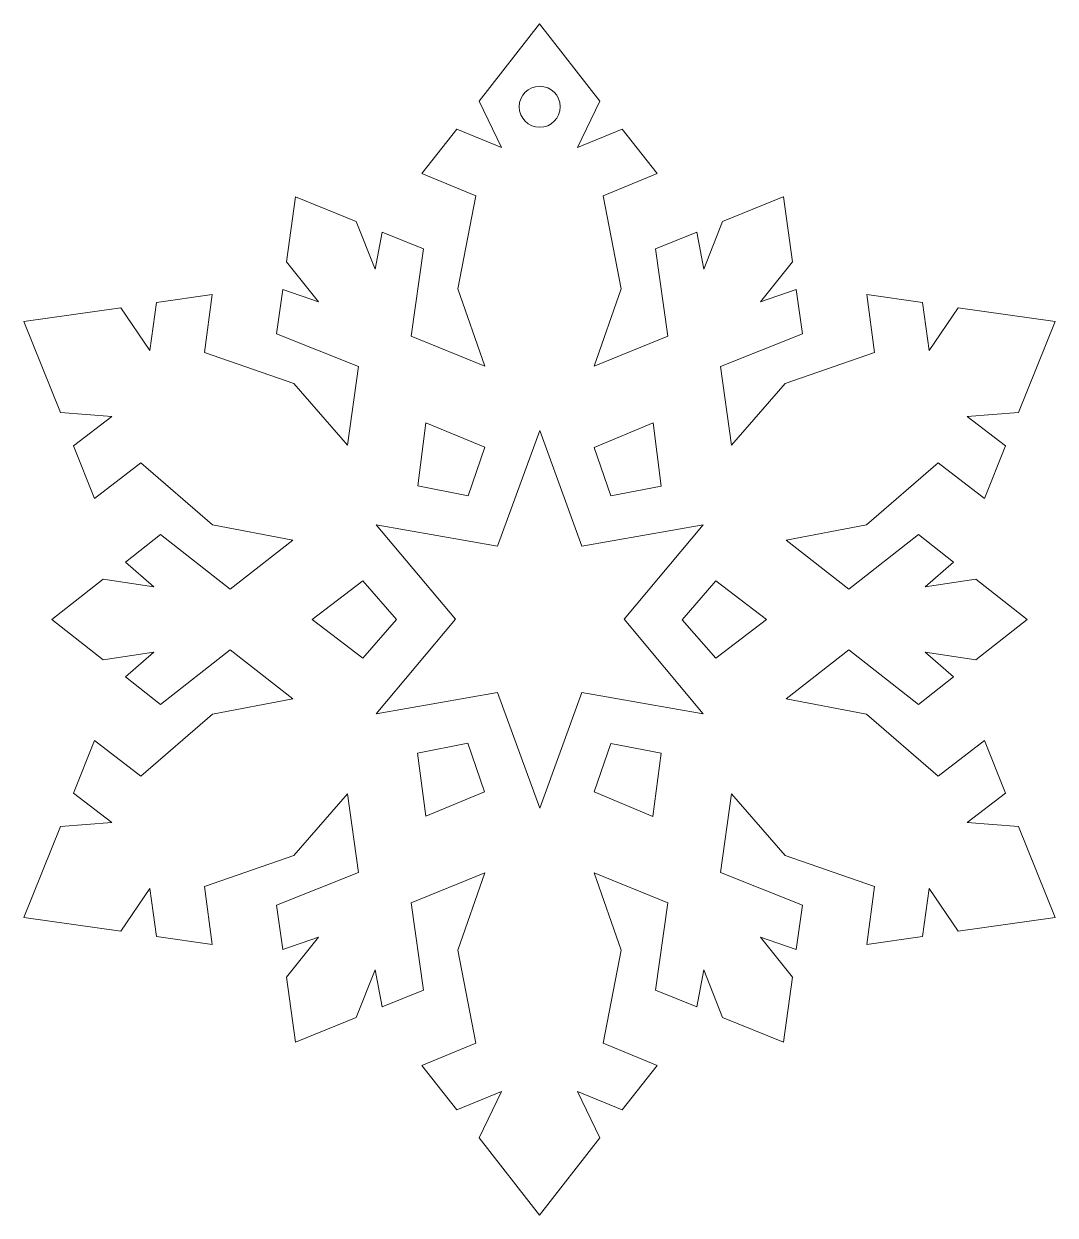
# Model space of a CAD drawing. Header units: millimetres. Extents: x -103 to 102, y -103 to 103.
# Drawn here: x 4.61 to 33.19, y -102.27 to -69.27 of the extents above; entities that cross this region are included whole.
import ezdxf

# ---------------------------------------------------------------- set-up
doc = ezdxf.new("R2010")
doc.units = ezdxf.units.MM
doc.header["$MEASUREMENT"] = 0
doc.layers.add('layer 1', color=7, linetype='Continuous')

msp = doc.modelspace()

# ---------------------------------------------------------------- linework, layer by layer
at = {"layer": 'layer 1', "color": 114, "lineweight": 9}
for points, knots in [([(33.185, -94.0188), (33.185, -94.0188), (33.185, -94.0188), (33.185, -94.0188), (33.185, -94.0188), (33.185, -94.0188), (30.4968, -94.3989), (30.4968, -94.3989), (30.4968, -94.3989), (30.4968, -94.3989), (29.6934, -93.2221), (29.6934, -93.2221), (29.6934, -93.2221), (29.6934, -93.2221), (29.5123, -94.5452), (29.5123, -94.5452), (29.5123, -94.5452), (29.5123, -94.5452), (27.9654, -94.7698), (27.9654, -94.7698), (27.9654, -94.7698), (27.9654, -94.7698), (28.176, -93.1642), (28.176, -93.1642), (28.176, -93.1642), (28.176, -93.1642), (25.7011, -92.3075), (25.7011, -92.3075), (25.7011, -92.3075), (25.7011, -92.3075), (24.216, -90.5946), (24.216, -90.5946), (24.216, -90.5946), (24.216, -90.5946), (23.9146, -92.7735), (23.9146, -92.7735), (23.9146, -92.7735), (23.9146, -92.7735), (26.1799, -93.6855), (26.1799, -93.6855), (26.1799, -93.6855), (26.1799, -93.6855), (26.0096, -94.9097), (26.0096, -94.9097), (26.0096, -94.9097), (26.0096, -94.9097), (25.0232, -94.5684), (25.0232, -94.5684), (25.0232, -94.5684), (25.0232, -94.5684), (25.9068, -95.6774), (25.9068, -95.6774), (25.9068, -95.6774), (25.9068, -95.6774), (25.6539, -97.473), (25.6539, -97.473), (25.6539, -97.473), (25.6539, -97.473), (25.6543, -97.4745), (25.6543, -97.4745), (25.6543, -97.4745), (25.6543, -97.4745), (25.6537, -97.4743), (25.6537, -97.4743), (25.6537, -97.4743), (25.6537, -97.4743), (25.6537, -97.475), (25.6537, -97.475), (25.6537, -97.475), (25.6537, -97.475), (25.6523, -97.4738), (25.6523, -97.4738), (25.6523, -97.4738), (25.6523, -97.4738), (23.971, -96.7952), (23.971, -96.7952), (23.971, -96.7952), (23.971, -96.7952), (23.4523, -95.4753), (23.4523, -95.4753), (23.4523, -95.4753), (23.4523, -95.4753), (23.2548, -96.5003), (23.2548, -96.5003), (23.2548, -96.5003), (23.2548, -96.5003), (22.1094, -96.0356), (22.1094, -96.0356), (22.1094, -96.0356), (22.1094, -96.0356), (22.4523, -93.6178), (22.4523, -93.6178), (22.4523, -93.6178), (22.4523, -93.6178), (20.4144, -92.7894), (20.4144, -92.7894), (20.4144, -92.7894), (20.4144, -92.7894), (21.1554, -94.9319), (21.1554, -94.9319), (21.1554, -94.9319), (21.1554, -94.9319), (20.6599, -97.5036), (20.6599, -97.5036), (20.6599, -97.5036), (20.6599, -97.5036), (22.1556, -98.1242), (22.1556, -98.1242), (22.1556, -98.1242), (22.1556, -98.1242), (21.1878, -99.3514), (21.1878, -99.3514), (21.1878, -99.3514), (21.1878, -99.3514), (19.9513, -98.8466), (19.9513, -98.8466), (19.9513, -98.8466), (19.9513, -98.8466), (20.5689, -100.1309), (20.5689, -100.1309), (20.5689, -100.1309), (20.5689, -100.1309), (18.8955, -102.2688), (18.8955, -102.2688), (18.8955, -102.2688), (18.8955, -102.2688), (17.2222, -100.1309), (17.2222, -100.1309), (17.2222, -100.1309), (17.2222, -100.1309), (17.8396, -98.8466), (17.8396, -98.8466), (17.8396, -98.8466), (17.8396, -98.8466), (16.6032, -99.3514), (16.6032, -99.3514), (16.6032, -99.3514), (16.6032, -99.3514), (15.6352, -98.1242), (15.6352, -98.1242), (15.6352, -98.1242), (15.6352, -98.1242), (17.1311, -97.5036), (17.1311, -97.5036), (17.1311, -97.5036), (17.1311, -97.5036), (16.6357, -94.9319), (16.6357, -94.9319), (16.6357, -94.9319), (16.6357, -94.9319), (17.3766, -92.7894), (17.3766, -92.7894), (17.3766, -92.7894), (17.3766, -92.7894), (15.3388, -93.6179), (15.3388, -93.6179), (15.3388, -93.6179), (15.3388, -93.6179), (15.6817, -96.0356), (15.6817, -96.0356), (15.6817, -96.0356), (15.6817, -96.0356), (14.5362, -96.5003), (14.5362, -96.5003), (14.5362, -96.5003), (14.5362, -96.5003), (14.3387, -95.4753), (14.3387, -95.4753), (14.3387, -95.4753), (14.3387, -95.4753), (13.8199, -96.7952), (13.8199, -96.7952), (13.8199, -96.7952), (13.8199, -96.7952), (12.1385, -97.4739), (12.1385, -97.4739), (12.1385, -97.4739), (12.1385, -97.4739), (12.1373, -97.475), (12.1373, -97.475), (12.1373, -97.475), (12.1373, -97.475), (12.1373, -97.4744), (12.1373, -97.4744), (12.1373, -97.4744), (12.1373, -97.4744), (12.1368, -97.4745), (12.1368, -97.4745), (12.1368, -97.4745), (12.1368, -97.4745), (12.1371, -97.473), (12.1371, -97.473), (12.1371, -97.473), (12.1371, -97.473), (11.8842, -95.6774), (11.8842, -95.6774), (11.8842, -95.6774), (11.8842, -95.6774), (12.7679, -94.5684), (12.7679, -94.5684), (12.7679, -94.5684), (12.7679, -94.5684), (11.7814, -94.9097), (11.7814, -94.9097), (11.7814, -94.9097), (11.7814, -94.9097), (11.6111, -93.6855), (11.6111, -93.6855), (11.6111, -93.6855), (11.6111, -93.6855), (13.8763, -92.7735), (13.8763, -92.7735), (13.8763, -92.7735), (13.8763, -92.7735), (13.575, -90.5946), (13.575, -90.5946), (13.575, -90.5946), (13.575, -90.5946), (12.09, -92.3075), (12.09, -92.3075), (12.09, -92.3075), (12.09, -92.3075), (9.615, -93.1642), (9.615, -93.1642), (9.615, -93.1642), (9.615, -93.1642), (9.8254, -94.7699), (9.8254, -94.7699), (9.8254, -94.7699), (9.8254, -94.7699), (8.2788, -94.5453), (8.2788, -94.5453), (8.2788, -94.5453), (8.2788, -94.5453), (8.0977, -93.2221), (8.0977, -93.2221), (8.0977, -93.2221), (8.0977, -93.2221), (7.2941, -94.399), (7.2941, -94.399), (7.2941, -94.399), (7.2941, -94.399), (4.606, -94.0189), (4.606, -94.0189), (4.606, -94.0189), (4.606, -94.0189), (5.6208, -91.5008), (5.6208, -91.5008), (5.6208, -91.5008), (5.6208, -91.5008), (7.0418, -91.3934), (7.0418, -91.3934), (7.0418, -91.3934), (7.0418, -91.3934), (5.9865, -90.5749), (5.9865, -90.5749), (5.9865, -90.5749), (5.9865, -90.5749), (6.5654, -89.1231), (6.5654, -89.1231), (6.5654, -89.1231), (6.5654, -89.1231), (7.8506, -90.1082), (7.8506, -90.1082), (7.8506, -90.1082), (7.8506, -90.1082), (9.83, -88.3933), (9.83, -88.3933), (9.83, -88.3933), (9.83, -88.3933), (12.056, -87.9636), (12.056, -87.9636), (12.056, -87.9636), (12.056, -87.9636), (10.3196, -86.6132), (10.3196, -86.6132), (10.3196, -86.6132), (10.3196, -86.6132), (8.3972, -88.119), (8.3972, -88.119), (8.3972, -88.119), (8.3972, -88.119), (7.4222, -87.3593), (7.4222, -87.3593), (7.4222, -87.3593), (7.4222, -87.3593), (8.211, -86.6757), (8.211, -86.6757), (8.211, -86.6757), (8.211, -86.6757), (6.8087, -86.8864), (6.8087, -86.8864), (6.8087, -86.8864), (6.8087, -86.8864), (5.3801, -85.7697), (5.3801, -85.7697), (5.3801, -85.7697), (5.3801, -85.7697), (5.3786, -85.7692), (5.3786, -85.7692), (5.3786, -85.7692), (5.3786, -85.7692), (5.3791, -85.7689), (5.3791, -85.7689), (5.3791, -85.7689), (5.3791, -85.7689), (5.3786, -85.7685), (5.3786, -85.7685), (5.3786, -85.7685), (5.3786, -85.7685), (5.3801, -85.7679), (5.3801, -85.7679), (5.3801, -85.7679), (5.3801, -85.7679), (6.8087, -84.6513), (6.8087, -84.6513), (6.8087, -84.6513), (6.8087, -84.6513), (8.211, -84.8619), (8.211, -84.8619), (8.211, -84.8619), (8.211, -84.8619), (7.4222, -84.1784), (7.4222, -84.1784), (7.4222, -84.1784), (7.4222, -84.1784), (8.3972, -83.4188), (8.3972, -83.4188), (8.3972, -83.4188), (8.3972, -83.4188), (10.3196, -84.9246), (10.3196, -84.9246), (10.3196, -84.9246), (10.3196, -84.9246), (12.056, -83.5741), (12.056, -83.5741), (12.056, -83.5741), (12.056, -83.5741), (9.83, -83.1444), (9.83, -83.1444), (9.83, -83.1444), (9.83, -83.1444), (7.8506, -81.4294), (7.8506, -81.4294), (7.8506, -81.4294), (7.8506, -81.4294), (6.5654, -82.4145), (6.5654, -82.4145), (6.5654, -82.4145), (6.5654, -82.4145), (5.9865, -80.9628), (5.9865, -80.9628), (5.9865, -80.9628), (5.9865, -80.9628), (7.0418, -80.1444), (7.0418, -80.1444), (7.0418, -80.1444), (7.0418, -80.1444), (5.6208, -80.0369), (5.6208, -80.0369), (5.6208, -80.0369), (5.6208, -80.0369), (4.606, -77.5188), (4.606, -77.5188), (4.606, -77.5188), (4.606, -77.5188), (7.2941, -77.1387), (7.2941, -77.1387), (7.2941, -77.1387), (7.2941, -77.1387), (8.0977, -78.3156), (8.0977, -78.3156), (8.0977, -78.3156), (8.0977, -78.3156), (8.2788, -76.9924), (8.2788, -76.9924), (8.2788, -76.9924), (8.2788, -76.9924), (9.8254, -76.7678), (9.8254, -76.7678), (9.8254, -76.7678), (9.8254, -76.7678), (9.615, -78.3735), (9.615, -78.3735), (9.615, -78.3735), (9.615, -78.3735), (12.09, -79.2302), (12.09, -79.2302), (12.09, -79.2302), (12.09, -79.2302), (13.575, -80.9432), (13.575, -80.9432), (13.575, -80.9432), (13.575, -80.9432), (13.8763, -78.7641), (13.8763, -78.7641), (13.8763, -78.7641), (13.8763, -78.7641), (11.6111, -77.8522), (11.6111, -77.8522), (11.6111, -77.8522), (11.6111, -77.8522), (11.7814, -76.6279), (11.7814, -76.6279), (11.7814, -76.6279), (11.7814, -76.6279), (12.7679, -76.9693), (12.7679, -76.9693), (12.7679, -76.9693), (12.7679, -76.9693), (11.8842, -75.8603), (11.8842, -75.8603), (11.8842, -75.8603), (11.8842, -75.8603), (12.1371, -74.0647), (12.1371, -74.0647), (12.1371, -74.0647), (12.1371, -74.0647), (12.1368, -74.0632), (12.1368, -74.0632), (12.1368, -74.0632), (12.1368, -74.0632), (12.1373, -74.0634), (12.1373, -74.0634), (12.1373, -74.0634), (12.1373, -74.0634), (12.1373, -74.0627), (12.1373, -74.0627), (12.1373, -74.0627), (12.1373, -74.0627), (12.1386, -74.0639), (12.1386, -74.0639), (12.1386, -74.0639), (12.1386, -74.0639), (13.8199, -74.7426), (13.8199, -74.7426), (13.8199, -74.7426), (13.8199, -74.7426), (14.3387, -76.0624), (14.3387, -76.0624), (14.3387, -76.0624), (14.3387, -76.0624), (14.5362, -75.0374), (14.5362, -75.0374), (14.5362, -75.0374), (14.5362, -75.0374), (15.6817, -75.5021), (15.6817, -75.5021), (15.6817, -75.5021), (15.6817, -75.5021), (15.3387, -77.9198), (15.3387, -77.9198), (15.3387, -77.9198), (15.3387, -77.9198), (17.3765, -78.7484), (17.3765, -78.7484), (17.3765, -78.7484), (17.3765, -78.7484), (16.6356, -76.6058), (16.6356, -76.6058), (16.6356, -76.6058), (16.6356, -76.6058), (17.1311, -74.0341), (17.1311, -74.0341), (17.1311, -74.0341), (17.1311, -74.0341), (15.6352, -73.4135), (15.6352, -73.4135), (15.6352, -73.4135), (15.6352, -73.4135), (16.6032, -72.1864), (16.6032, -72.1864), (16.6032, -72.1864), (16.6032, -72.1864), (17.8396, -72.6911), (17.8396, -72.6911), (17.8396, -72.6911), (17.8396, -72.6911), (17.2222, -71.4068), (17.2222, -71.4068), (17.2222, -71.4068), (17.2222, -71.4068), (18.8955, -69.2689), (18.8955, -69.2689), (18.8955, -69.2689), (18.8955, -69.2689), (20.5686, -71.4068), (20.5686, -71.4068), (20.5686, -71.4068), (20.5686, -71.4068), (19.9512, -72.6911), (19.9512, -72.6911), (19.9512, -72.6911), (19.9512, -72.6911), (21.1878, -72.1864), (21.1878, -72.1864), (21.1878, -72.1864), (21.1878, -72.1864), (22.1556, -73.4135), (22.1556, -73.4135), (22.1556, -73.4135), (22.1556, -73.4135), (20.6599, -74.0341), (20.6599, -74.0341), (20.6599, -74.0341), (20.6599, -74.0341), (21.1554, -76.6058), (21.1554, -76.6058), (21.1554, -76.6058), (21.1554, -76.6058), (20.4144, -78.7484), (20.4144, -78.7484), (20.4144, -78.7484), (20.4144, -78.7484), (22.4523, -77.9198), (22.4523, -77.9198), (22.4523, -77.9198), (22.4523, -77.9198), (22.1093, -75.5021), (22.1093, -75.5021), (22.1093, -75.5021), (22.1093, -75.5021), (23.2546, -75.0374), (23.2546, -75.0374), (23.2546, -75.0374), (23.2546, -75.0374), (23.4523, -76.0624), (23.4523, -76.0624), (23.4523, -76.0624), (23.4523, -76.0624), (23.971, -74.7426), (23.971, -74.7426), (23.971, -74.7426), (23.971, -74.7426), (25.652, -74.064), (25.652, -74.064), (25.652, -74.064), (25.652, -74.064), (25.6535, -74.0626), (25.6535, -74.0626), (25.6535, -74.0626), (25.6535, -74.0626), (25.6536, -74.0634), (25.6536, -74.0634), (25.6536, -74.0634), (25.6536, -74.0634), (25.654, -74.0632), (25.654, -74.0632), (25.654, -74.0632), (25.654, -74.0632), (25.6538, -74.0647), (25.6538, -74.0647), (25.6538, -74.0647), (25.6538, -74.0647), (25.9067, -75.8601), (25.9067, -75.8601), (25.9067, -75.8601), (25.9067, -75.8601), (25.023, -76.9692), (25.023, -76.9692), (25.023, -76.9692), (25.023, -76.9692), (26.0095, -76.6278), (26.0095, -76.6278), (26.0095, -76.6278), (26.0095, -76.6278), (26.1798, -77.852), (26.1798, -77.852), (26.1798, -77.852), (26.1798, -77.852), (23.9145, -78.764), (23.9145, -78.764), (23.9145, -78.764), (23.9145, -78.764), (24.2159, -80.943), (24.2159, -80.943), (24.2159, -80.943), (24.2159, -80.943), (25.7009, -79.2301), (25.7009, -79.2301), (25.7009, -79.2301), (25.7009, -79.2301), (28.1759, -78.3733), (28.1759, -78.3733), (28.1759, -78.3733), (28.1759, -78.3733), (27.9654, -76.7677), (27.9654, -76.7677), (27.9654, -76.7677), (27.9654, -76.7677), (29.5122, -76.9923), (29.5122, -76.9923), (29.5122, -76.9923), (29.5122, -76.9923), (29.6932, -78.3154), (29.6932, -78.3154), (29.6932, -78.3154), (29.6932, -78.3154), (30.4967, -77.1386), (30.4967, -77.1386), (30.4967, -77.1386), (30.4967, -77.1386), (33.185, -77.5187), (33.185, -77.5187), (33.185, -77.5187), (33.185, -77.5187), (32.1702, -80.0368), (32.1702, -80.0368), (32.1702, -80.0368), (32.1702, -80.0368), (30.7491, -80.1442), (30.7491, -80.1442), (30.7491, -80.1442), (30.7491, -80.1442), (31.8045, -80.9627), (31.8045, -80.9627), (31.8045, -80.9627), (31.8045, -80.9627), (31.2257, -82.4145), (31.2257, -82.4145), (31.2257, -82.4145), (31.2257, -82.4145), (29.9403, -81.4293), (29.9403, -81.4293), (29.9403, -81.4293), (29.9403, -81.4293), (27.961, -83.1443), (27.961, -83.1443), (27.961, -83.1443), (27.961, -83.1443), (25.7348, -83.574), (25.7348, -83.574), (25.7348, -83.574), (25.7348, -83.574), (27.4714, -84.9245), (27.4714, -84.9245), (27.4714, -84.9245), (27.4714, -84.9245), (29.3937, -83.4187), (29.3937, -83.4187), (29.3937, -83.4187), (29.3937, -83.4187), (30.3689, -84.1783), (30.3689, -84.1783), (30.3689, -84.1783), (30.3689, -84.1783), (29.58, -84.8619), (29.58, -84.8619), (29.58, -84.8619), (29.58, -84.8619), (30.9824, -84.6512), (30.9824, -84.6512), (30.9824, -84.6512), (30.9824, -84.6512), (32.411, -85.7679), (32.411, -85.7679), (32.411, -85.7679), (32.411, -85.7679), (32.4123, -85.7685), (32.4123, -85.7685), (32.4123, -85.7685), (32.4123, -85.7685), (32.4119, -85.7688), (32.4119, -85.7688), (32.4119, -85.7688), (32.4119, -85.7688), (32.4124, -85.7691), (32.4124, -85.7691), (32.4124, -85.7691), (32.4124, -85.7691), (32.4107, -85.7697), (32.4107, -85.7697), (32.4107, -85.7697), (32.4107, -85.7697), (30.9823, -86.8863), (30.9823, -86.8863), (30.9823, -86.8863), (30.9823, -86.8863), (29.58, -86.6757), (29.58, -86.6757), (29.58, -86.6757), (29.58, -86.6757), (30.3689, -87.3593), (30.3689, -87.3593), (30.3689, -87.3593), (30.3689, -87.3593), (29.3937, -88.1189), (29.3937, -88.1189), (29.3937, -88.1189), (29.3937, -88.1189), (27.4714, -86.613), (27.4714, -86.613), (27.4714, -86.613), (27.4714, -86.613), (25.7348, -87.9636), (25.7348, -87.9636), (25.7348, -87.9636), (25.7348, -87.9636), (27.961, -88.3932), (27.961, -88.3932), (27.961, -88.3932), (27.961, -88.3932), (29.9403, -90.1082), (29.9403, -90.1082), (29.9403, -90.1082), (29.9403, -90.1082), (31.2257, -89.1231), (31.2257, -89.1231), (31.2257, -89.1231), (31.2257, -89.1231), (31.8045, -90.5749), (31.8045, -90.5749), (31.8045, -90.5749), (31.8045, -90.5749), (30.7492, -91.3933), (30.7492, -91.3933), (30.7492, -91.3933), (30.7492, -91.3933), (32.1702, -91.5007), (32.1702, -91.5007), (32.1702, -91.5007), (32.1702, -91.5007), (33.185, -94.0188), (33.185, -94.0188)], [0, 0, 0, 0, 0.0054945, 0.0054945, 0.0054945, 0.0054945, 0.010989, 0.010989, 0.010989, 0.010989, 0.0164835, 0.0164835, 0.0164835, 0.0164835, 0.021978, 0.021978, 0.021978, 0.021978, 0.0274725, 0.0274725, 0.0274725, 0.0274725, 0.032967, 0.032967, 0.032967, 0.032967, 0.0384615, 0.0384615, 0.0384615, 0.0384615, 0.043956, 0.043956, 0.043956, 0.043956, 0.0494505, 0.0494505, 0.0494505, 0.0494505, 0.0549451, 0.0549451, 0.0549451, 0.0549451, 0.0604396, 0.0604396, 0.0604396, 0.0604396, 0.0659341, 0.0659341, 0.0659341, 0.0659341, 0.0714286, 0.0714286, 0.0714286, 0.0714286, 0.0769231, 0.0769231, 0.0769231, 0.0769231, 0.0824176, 0.0824176, 0.0824176, 0.0824176, 0.0879121, 0.0879121, 0.0879121, 0.0879121, 0.0934066, 0.0934066, 0.0934066, 0.0934066, 0.0989011, 0.0989011, 0.0989011, 0.0989011, 0.1043956, 0.1043956, 0.1043956, 0.1043956, 0.1098901, 0.1098901, 0.1098901, 0.1098901, 0.1153846, 0.1153846, 0.1153846, 0.1153846, 0.1208791, 0.1208791, 0.1208791, 0.1208791, 0.1263736, 0.1263736, 0.1263736, 0.1263736, 0.1318681, 0.1318681, 0.1318681, 0.1318681, 0.1373626, 0.1373626, 0.1373626, 0.1373626, 0.1428571, 0.1428571, 0.1428571, 0.1428571, 0.1483516, 0.1483516, 0.1483516, 0.1483516, 0.1538462, 0.1538462, 0.1538462, 0.1538462, 0.1593407, 0.1593407, 0.1593407, 0.1593407, 0.1648352, 0.1648352, 0.1648352, 0.1648352, 0.1703297, 0.1703297, 0.1703297, 0.1703297, 0.1758242, 0.1758242, 0.1758242, 0.1758242, 0.1813187, 0.1813187, 0.1813187, 0.1813187, 0.1868132, 0.1868132, 0.1868132, 0.1868132, 0.1923077, 0.1923077, 0.1923077, 0.1923077, 0.1978022, 0.1978022, 0.1978022, 0.1978022, 0.2032967, 0.2032967, 0.2032967, 0.2032967, 0.2087912, 0.2087912, 0.2087912, 0.2087912, 0.2142857, 0.2142857, 0.2142857, 0.2142857, 0.2197802, 0.2197802, 0.2197802, 0.2197802, 0.2252747, 0.2252747, 0.2252747, 0.2252747, 0.2307692, 0.2307692, 0.2307692, 0.2307692, 0.2362637, 0.2362637, 0.2362637, 0.2362637, 0.2417582, 0.2417582, 0.2417582, 0.2417582, 0.2472527, 0.2472527, 0.2472527, 0.2472527, 0.2527473, 0.2527473, 0.2527473, 0.2527473, 0.2582418, 0.2582418, 0.2582418, 0.2582418, 0.2637363, 0.2637363, 0.2637363, 0.2637363, 0.2692308, 0.2692308, 0.2692308, 0.2692308, 0.2747253, 0.2747253, 0.2747253, 0.2747253, 0.2802198, 0.2802198, 0.2802198, 0.2802198, 0.2857143, 0.2857143, 0.2857143, 0.2857143, 0.2912088, 0.2912088, 0.2912088, 0.2912088, 0.2967033, 0.2967033, 0.2967033, 0.2967033, 0.3021978, 0.3021978, 0.3021978, 0.3021978, 0.3076923, 0.3076923, 0.3076923, 0.3076923, 0.3131868, 0.3131868, 0.3131868, 0.3131868, 0.3186813, 0.3186813, 0.3186813, 0.3186813, 0.3241758, 0.3241758, 0.3241758, 0.3241758, 0.3296703, 0.3296703, 0.3296703, 0.3296703, 0.3351648, 0.3351648, 0.3351648, 0.3351648, 0.3406593, 0.3406593, 0.3406593, 0.3406593, 0.3461538, 0.3461538, 0.3461538, 0.3461538, 0.3516484, 0.3516484, 0.3516484, 0.3516484, 0.3571429, 0.3571429, 0.3571429, 0.3571429, 0.3626374, 0.3626374, 0.3626374, 0.3626374, 0.3681319, 0.3681319, 0.3681319, 0.3681319, 0.3736264, 0.3736264, 0.3736264, 0.3736264, 0.3791209, 0.3791209, 0.3791209, 0.3791209, 0.3846154, 0.3846154, 0.3846154, 0.3846154, 0.3901099, 0.3901099, 0.3901099, 0.3901099, 0.3956044, 0.3956044, 0.3956044, 0.3956044, 0.4010989, 0.4010989, 0.4010989, 0.4010989, 0.4065934, 0.4065934, 0.4065934, 0.4065934, 0.4120879, 0.4120879, 0.4120879, 0.4120879, 0.4175824, 0.4175824, 0.4175824, 0.4175824, 0.4230769, 0.4230769, 0.4230769, 0.4230769, 0.4285714, 0.4285714, 0.4285714, 0.4285714, 0.4340659, 0.4340659, 0.4340659, 0.4340659, 0.4395604, 0.4395604, 0.4395604, 0.4395604, 0.4450549, 0.4450549, 0.4450549, 0.4450549, 0.4505495, 0.4505495, 0.4505495, 0.4505495, 0.456044, 0.456044, 0.456044, 0.456044, 0.4615385, 0.4615385, 0.4615385, 0.4615385, 0.467033, 0.467033, 0.467033, 0.467033, 0.4725275, 0.4725275, 0.4725275, 0.4725275, 0.478022, 0.478022, 0.478022, 0.478022, 0.4835165, 0.4835165, 0.4835165, 0.4835165, 0.489011, 0.489011, 0.489011, 0.489011, 0.4945055, 0.4945055, 0.4945055, 0.4945055, 0.5, 0.5, 0.5, 0.5, 0.5054945, 0.5054945, 0.5054945, 0.5054945, 0.510989, 0.510989, 0.510989, 0.510989, 0.5164835, 0.5164835, 0.5164835, 0.5164835, 0.521978, 0.521978, 0.521978, 0.521978, 0.5274725, 0.5274725, 0.5274725, 0.5274725, 0.532967, 0.532967, 0.532967, 0.532967, 0.5384615, 0.5384615, 0.5384615, 0.5384615, 0.543956, 0.543956, 0.543956, 0.543956, 0.5494505, 0.5494505, 0.5494505, 0.5494505, 0.5549451, 0.5549451, 0.5549451, 0.5549451, 0.5604396, 0.5604396, 0.5604396, 0.5604396, 0.5659341, 0.5659341, 0.5659341, 0.5659341, 0.5714286, 0.5714286, 0.5714286, 0.5714286, 0.5769231, 0.5769231, 0.5769231, 0.5769231, 0.5824176, 0.5824176, 0.5824176, 0.5824176, 0.5879121, 0.5879121, 0.5879121, 0.5879121, 0.5934066, 0.5934066, 0.5934066, 0.5934066, 0.5989011, 0.5989011, 0.5989011, 0.5989011, 0.6043956, 0.6043956, 0.6043956, 0.6043956, 0.6098901, 0.6098901, 0.6098901, 0.6098901, 0.6153846, 0.6153846, 0.6153846, 0.6153846, 0.6208791, 0.6208791, 0.6208791, 0.6208791, 0.6263736, 0.6263736, 0.6263736, 0.6263736, 0.6318681, 0.6318681, 0.6318681, 0.6318681, 0.6373626, 0.6373626, 0.6373626, 0.6373626, 0.6428571, 0.6428571, 0.6428571, 0.6428571, 0.6483516, 0.6483516, 0.6483516, 0.6483516, 0.6538462, 0.6538462, 0.6538462, 0.6538462, 0.6593407, 0.6593407, 0.6593407, 0.6593407, 0.6648352, 0.6648352, 0.6648352, 0.6648352, 0.6703297, 0.6703297, 0.6703297, 0.6703297, 0.6758242, 0.6758242, 0.6758242, 0.6758242, 0.6813187, 0.6813187, 0.6813187, 0.6813187, 0.6868132, 0.6868132, 0.6868132, 0.6868132, 0.6923077, 0.6923077, 0.6923077, 0.6923077, 0.6978022, 0.6978022, 0.6978022, 0.6978022, 0.7032967, 0.7032967, 0.7032967, 0.7032967, 0.7087912, 0.7087912, 0.7087912, 0.7087912, 0.7142857, 0.7142857, 0.7142857, 0.7142857, 0.7197802, 0.7197802, 0.7197802, 0.7197802, 0.7252747, 0.7252747, 0.7252747, 0.7252747, 0.7307692, 0.7307692, 0.7307692, 0.7307692, 0.7362637, 0.7362637, 0.7362637, 0.7362637, 0.7417582, 0.7417582, 0.7417582, 0.7417582, 0.7472527, 0.7472527, 0.7472527, 0.7472527, 0.7527473, 0.7527473, 0.7527473, 0.7527473, 0.7582418, 0.7582418, 0.7582418, 0.7582418, 0.7637363, 0.7637363, 0.7637363, 0.7637363, 0.7692308, 0.7692308, 0.7692308, 0.7692308, 0.7747253, 0.7747253, 0.7747253, 0.7747253, 0.7802198, 0.7802198, 0.7802198, 0.7802198, 0.7857143, 0.7857143, 0.7857143, 0.7857143, 0.7912088, 0.7912088, 0.7912088, 0.7912088, 0.7967033, 0.7967033, 0.7967033, 0.7967033, 0.8021978, 0.8021978, 0.8021978, 0.8021978, 0.8076923, 0.8076923, 0.8076923, 0.8076923, 0.8131868, 0.8131868, 0.8131868, 0.8131868, 0.8186813, 0.8186813, 0.8186813, 0.8186813, 0.8241758, 0.8241758, 0.8241758, 0.8241758, 0.8296703, 0.8296703, 0.8296703, 0.8296703, 0.8351648, 0.8351648, 0.8351648, 0.8351648, 0.8406593, 0.8406593, 0.8406593, 0.8406593, 0.8461538, 0.8461538, 0.8461538, 0.8461538, 0.8516484, 0.8516484, 0.8516484, 0.8516484, 0.8571429, 0.8571429, 0.8571429, 0.8571429, 0.8626374, 0.8626374, 0.8626374, 0.8626374, 0.8681319, 0.8681319, 0.8681319, 0.8681319, 0.8736264, 0.8736264, 0.8736264, 0.8736264, 0.8791209, 0.8791209, 0.8791209, 0.8791209, 0.8846154, 0.8846154, 0.8846154, 0.8846154, 0.8901099, 0.8901099, 0.8901099, 0.8901099, 0.8956044, 0.8956044, 0.8956044, 0.8956044, 0.9010989, 0.9010989, 0.9010989, 0.9010989, 0.9065934, 0.9065934, 0.9065934, 0.9065934, 0.9120879, 0.9120879, 0.9120879, 0.9120879, 0.9175824, 0.9175824, 0.9175824, 0.9175824, 0.9230769, 0.9230769, 0.9230769, 0.9230769, 0.9285714, 0.9285714, 0.9285714, 0.9285714, 0.9340659, 0.9340659, 0.9340659, 0.9340659, 0.9395604, 0.9395604, 0.9395604, 0.9395604, 0.9450549, 0.9450549, 0.9450549, 0.9450549, 0.9505495, 0.9505495, 0.9505495, 0.9505495, 0.956044, 0.956044, 0.956044, 0.956044, 0.9615385, 0.9615385, 0.9615385, 0.9615385, 0.967033, 0.967033, 0.967033, 0.967033, 0.9725275, 0.9725275, 0.9725275, 0.9725275, 0.978022, 0.978022, 0.978022, 0.978022, 0.9835165, 0.9835165, 0.9835165, 0.9835165, 0.989011, 0.989011, 0.989011, 0.989011, 1, 1, 1, 1]), ([(18.9012, -70.9983), (19.2154, -70.9983), (19.4701, -71.253), (19.4701, -71.5671), (19.4701, -71.5671), (19.4701, -71.8812), (19.2154, -72.1359), (18.9012, -72.1359), (18.9012, -72.1359), (18.587, -72.1359), (18.3325, -71.8812), (18.3325, -71.5671), (18.3325, -71.5671), (18.3325, -71.253), (18.587, -70.9983), (18.9012, -70.9983)], [0, 0, 0, 0, 0.2, 0.2, 0.2, 0.2, 0.4, 0.4, 0.4, 0.4, 0.6, 0.6, 0.6, 0.6, 1, 1, 1, 1]), ([(16.9159, -82.3408), (16.9159, -82.3408), (16.9159, -82.3408), (16.9159, -82.3408), (16.9159, -82.3408), (16.9159, -82.3408), (17.3769, -80.9977), (17.3769, -80.9977), (17.3769, -80.9977), (17.3769, -80.9977), (15.7463, -80.3186), (15.7463, -80.3186), (15.7463, -80.3186), (15.7463, -80.3186), (15.5218, -82.0707), (15.5218, -82.0707), (15.5218, -82.0707), (15.5218, -82.0707), (16.9159, -82.3408), (16.9159, -82.3408)], [0, 0, 0, 0, 0.1666667, 0.1666667, 0.1666667, 0.1666667, 0.3333333, 0.3333333, 0.3333333, 0.3333333, 0.5, 0.5, 0.5, 0.5, 0.6666667, 0.6666667, 0.6666667, 0.6666667, 1, 1, 1, 1]), ([(20.8742, -82.3438), (20.8742, -82.3438), (20.8742, -82.3438), (20.8742, -82.3438), (20.8742, -82.3438), (20.8742, -82.3438), (22.2678, -82.0715), (22.2678, -82.0715), (22.2678, -82.0715), (22.2678, -82.0715), (22.0407, -80.3198), (22.0407, -80.3198), (22.0407, -80.3198), (22.0407, -80.3198), (20.411, -81.0015), (20.411, -81.0015), (20.411, -81.0015), (20.411, -81.0015), (20.8742, -82.3438), (20.8742, -82.3438)], [0, 0, 0, 0, 0.1666667, 0.1666667, 0.1666667, 0.1666667, 0.3333333, 0.3333333, 0.3333333, 0.3333333, 0.5, 0.5, 0.5, 0.5, 0.6666667, 0.6666667, 0.6666667, 0.6666667, 1, 1, 1, 1]), ([(20.0724, -87.7894), (20.0724, -87.7894), (23.4352, -88.3805), (23.4352, -88.3805), (23.4352, -88.3805), (23.4352, -88.3805), (21.2417, -85.764), (21.2417, -85.764), (21.2417, -85.764), (21.2417, -85.764), (23.435, -83.1469), (23.435, -83.1469), (23.435, -83.1469), (23.435, -83.1469), (20.0721, -83.7384), (20.0721, -83.7384), (20.0721, -83.7384), (20.0721, -83.7384), (18.9029, -80.5304), (18.9029, -80.5304), (18.9029, -80.5304), (18.9029, -80.5304), (17.7333, -83.7384), (17.7333, -83.7384), (17.7333, -83.7384), (17.7333, -83.7384), (14.3705, -83.1473), (14.3705, -83.1473), (14.3705, -83.1473), (14.3705, -83.1473), (16.5639, -85.764), (16.5639, -85.764), (16.5639, -85.764), (16.5639, -85.764), (14.3707, -88.3809), (14.3707, -88.3809), (14.3707, -88.3809), (14.3707, -88.3809), (17.7335, -87.7895), (17.7335, -87.7895), (17.7335, -87.7895), (17.7335, -87.7895), (18.9029, -90.9973), (18.9029, -90.9973), (18.9029, -90.9973), (18.9029, -90.9973), (20.0724, -87.7894), (20.0724, -87.7894)], [0, 0, 0, 0, 0.0769231, 0.0769231, 0.0769231, 0.0769231, 0.1538462, 0.1538462, 0.1538462, 0.1538462, 0.2307692, 0.2307692, 0.2307692, 0.2307692, 0.3076923, 0.3076923, 0.3076923, 0.3076923, 0.3846154, 0.3846154, 0.3846154, 0.3846154, 0.4615385, 0.4615385, 0.4615385, 0.4615385, 0.5384615, 0.5384615, 0.5384615, 0.5384615, 0.6153846, 0.6153846, 0.6153846, 0.6153846, 0.6923077, 0.6923077, 0.6923077, 0.6923077, 0.7692308, 0.7692308, 0.7692308, 0.7692308, 0.8461538, 0.8461538, 0.8461538, 0.8461538, 1, 1, 1, 1]), ([(14.934, -85.7673), (14.934, -85.7673), (14.934, -85.7673), (14.934, -85.7673), (14.934, -85.7673), (14.934, -85.7673), (14.0013, -84.6965), (14.0013, -84.6965), (14.0013, -84.6965), (14.0013, -84.6965), (12.5979, -85.7691), (12.5979, -85.7691), (12.5979, -85.7691), (12.5979, -85.7691), (14.0031, -86.8396), (14.0031, -86.8396), (14.0031, -86.8396), (14.0031, -86.8396), (14.934, -85.7673), (14.934, -85.7673)], [0, 0, 0, 0, 0.1666667, 0.1666667, 0.1666667, 0.1666667, 0.3333333, 0.3333333, 0.3333333, 0.3333333, 0.5, 0.5, 0.5, 0.5, 0.6666667, 0.6666667, 0.6666667, 0.6666667, 1, 1, 1, 1]), ([(22.8507, -85.7735), (22.8507, -85.7735), (22.8507, -85.7735), (22.8507, -85.7735), (22.8507, -85.7735), (22.8507, -85.7735), (23.7834, -86.8443), (23.7834, -86.8443), (23.7834, -86.8443), (23.7834, -86.8443), (25.1869, -85.7717), (25.1869, -85.7717), (25.1869, -85.7717), (25.1869, -85.7717), (23.7817, -84.7012), (23.7817, -84.7012), (23.7817, -84.7012), (23.7817, -84.7012), (22.8507, -85.7735), (22.8507, -85.7735)], [0, 0, 0, 0, 0.1666667, 0.1666667, 0.1666667, 0.1666667, 0.3333333, 0.3333333, 0.3333333, 0.3333333, 0.5, 0.5, 0.5, 0.5, 0.6666667, 0.6666667, 0.6666667, 0.6666667, 1, 1, 1, 1]), ([(16.9105, -89.1969), (16.9105, -89.1969), (16.9105, -89.1969), (16.9105, -89.1969), (16.9105, -89.1969), (16.9105, -89.1969), (15.5169, -89.4692), (15.5169, -89.4692), (15.5169, -89.4692), (15.5169, -89.4692), (15.744, -91.2209), (15.744, -91.2209), (15.744, -91.2209), (15.744, -91.2209), (17.3737, -90.5392), (17.3737, -90.5392), (17.3737, -90.5392), (17.3737, -90.5392), (16.9105, -89.1969), (16.9105, -89.1969)], [0, 0, 0, 0, 0.1666667, 0.1666667, 0.1666667, 0.1666667, 0.3333333, 0.3333333, 0.3333333, 0.3333333, 0.5, 0.5, 0.5, 0.5, 0.6666667, 0.6666667, 0.6666667, 0.6666667, 1, 1, 1, 1]), ([(20.8688, -89.1999), (20.8688, -89.1999), (20.8688, -89.1999), (20.8688, -89.1999), (20.8688, -89.1999), (20.8688, -89.1999), (20.4078, -90.543), (20.4078, -90.543), (20.4078, -90.543), (20.4078, -90.543), (22.0385, -91.2221), (22.0385, -91.2221), (22.0385, -91.2221), (22.0385, -91.2221), (22.2629, -89.47), (22.2629, -89.47), (22.2629, -89.47), (22.2629, -89.47), (20.8688, -89.1999), (20.8688, -89.1999)], [0, 0, 0, 0, 0.1666667, 0.1666667, 0.1666667, 0.1666667, 0.3333333, 0.3333333, 0.3333333, 0.3333333, 0.5, 0.5, 0.5, 0.5, 0.6666667, 0.6666667, 0.6666667, 0.6666667, 1, 1, 1, 1])]:
    msp.add_open_spline(points, degree=3, knots=knots, dxfattribs=at)

doc.saveas('drawing.dxf')
